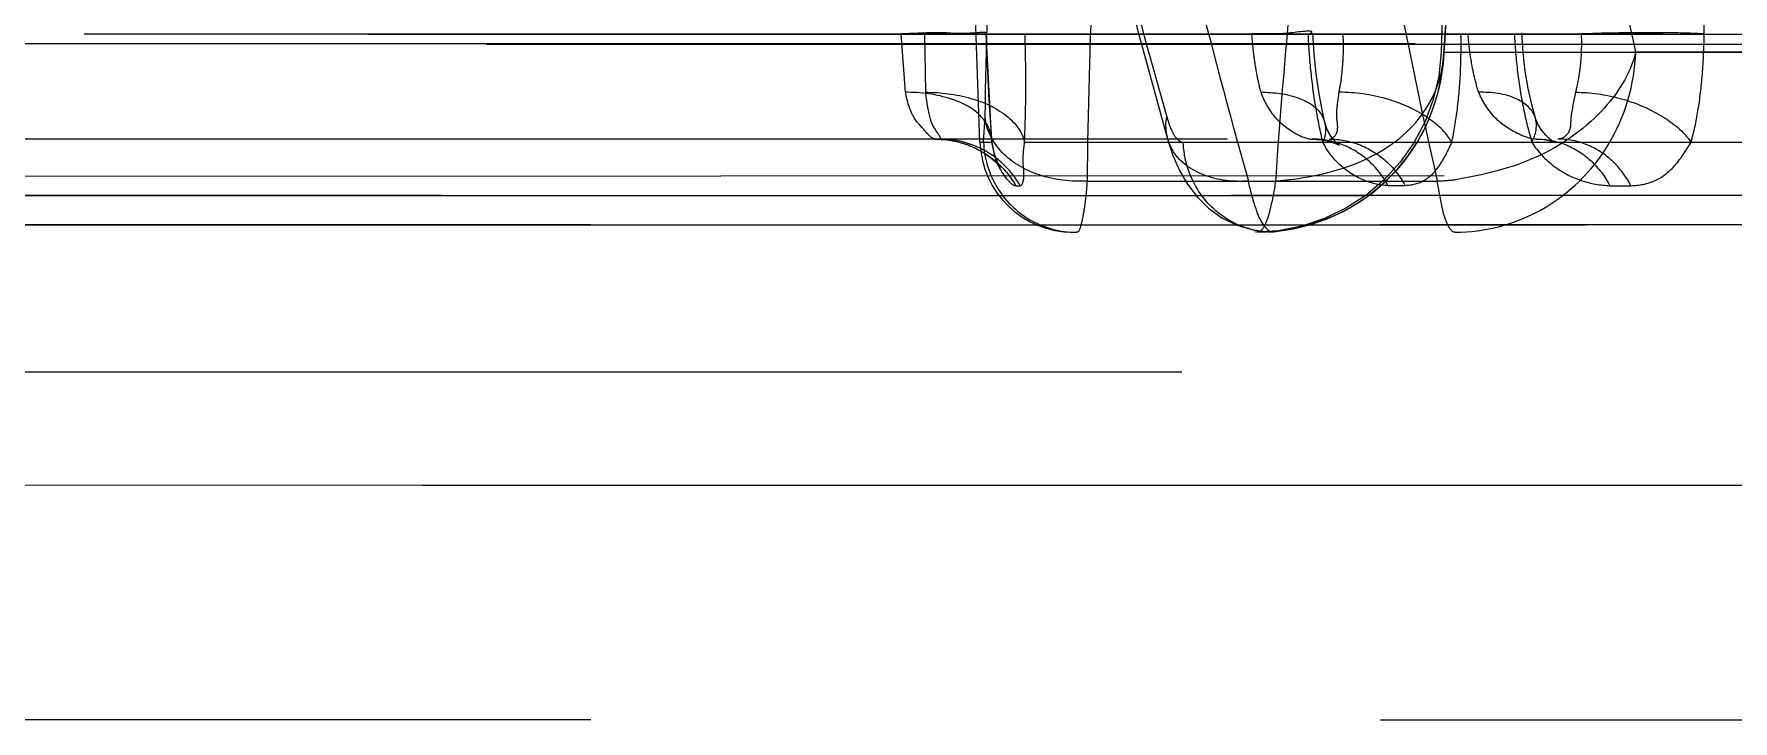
# Model space of a CAD drawing. Header units: millimetres. Extents: x 3819 to 4365, y -2661 to -1889.
# Drawn here: x 4165.818 to 4167.185, y -2173.023 to -2172.47 of the extents above; entities that cross this region are included whole.
import ezdxf

# ---------------------------------------------------------------- set-up
doc = ezdxf.new("R2010")
doc.units = ezdxf.units.MM
doc.header["$LTSCALE"] = 0.1
doc.linetypes.add('HIDDENX2', pattern=[19.05, 12.7, -6.35])
doc.layers.add('HIDDEN', color=8, linetype='HIDDENX2')

msp = doc.modelspace()

# ---------------------------------------------------------------- linework, layer by layer
at = {"layer": 'HIDDEN'}
for p, q in [((4166.977, -2171.7244), (4166.9505, -2172.4848)), ((4166.5795, -2172.5572), (4166.5643, -2172.1196)), ((4167.1622, -2172.4701), (4167.1565, -2172.1176)), ((4148.7139, -2172.4701), (4170.6678, -2172.4701)), ((4148.9427, -2172.4702), (4169.3362, -2172.4702)), ((4166.5195, -2172.517), (4166.516, -2172.4701)), ((4166.5348, -2172.4701), (4166.5356, -2172.517)), ((4166.589, -2172.5572), (4166.5844, -2172.4701)), ((4195.5047, -2172.4781), (4148.4585, -2172.4781)), ((4150.9429, -2172.4782), (4187.1331, -2172.4782)), ((4166.9528, -2172.4848), (4167.5939, -2172.4848)), ((4167.3442, -2172.4848), (4167.107, -2172.4847)), ((4166.5824, -2172.5572), (4166.5837, -2172.5366)), ((4170.5888, -2172.5546), (4148.6996, -2172.5546)), ((4166.5795, -2172.5572), (4166.589, -2172.5572)), ((4166.6154, -2172.5572), (4167.4714, -2172.5572)), ((4163.778, -2172.5851), (4169.1732, -2172.5833)), ((4166.6084, -2172.5921), (4166.6118, -2172.5921)), ((4166.6657, -2172.5884), (4166.9475, -2172.5884)), ((4166.9216, -2172.5921), (4166.9079, -2172.5921)), ((4167.0863, -2172.5921), (4167.1032, -2172.5921)), ((4171.8615, -2172.5999), (4161.9889, -2172.5999)), ((4163.7135, -2172.6), (4171.8617, -2172.6001)), ((4171.9815, -2172.6236), (4161.9873, -2172.6236)), ((4161.9874, -2172.6236), (4171.9809, -2172.6236)), ((4170.4413, -2172.6296), (4166.6545, -2172.6296)), ((4181.9819, -2172.7421), (4161.9814, -2172.7421)), ((4166.131, -2172.8331), (4163.1721, -2172.833)), ((4166.457, -2172.8332), (4166.131, -2172.8331)), ((4166.5064, -2172.8332), (4166.457, -2172.8332)), ((4166.5275, -2172.8332), (4166.5064, -2172.8332)), ((4166.6476, -2172.8332), (4166.5275, -2172.8332)), ((4166.7534, -2172.8332), (4166.6476, -2172.8332)), ((4167.3571, -2172.8332), (4166.7534, -2172.8332)), ((4171.9815, -2173.0226), (4163.3776, -2173.0213))]:
    msp.add_line(p, q, dxfattribs=at)
for points in [[(4166.9525, -2172.4895), (4166.9544, -2172.4626), (4166.9564, -2172.4357), (4166.9586, -2172.4087), (4166.961, -2172.3817), (4166.9635, -2172.3547), (4166.9662, -2172.3276)], [(4166.6854, -2172.3848), (4166.6925, -2172.4131), (4166.6998, -2172.4414), (4166.7072, -2172.4697), (4166.7148, -2172.4979), (4166.7226, -2172.5262), (4166.7305, -2172.5544)], [(4166.589, -2172.5541), (4166.5879, -2172.5393), (4166.5869, -2172.5232), (4166.586, -2172.5061), (4166.5852, -2172.4882), (4166.5845, -2172.4699)], [(4166.8571, -2172.5414), (4166.8545, -2172.5298), (4166.8521, -2172.5166), (4166.85, -2172.5019), (4166.8484, -2172.4861), (4166.8474, -2172.4694)], [(4167.0264, -2172.5377), (4167.0234, -2172.5267), (4167.0206, -2172.514), (4167.0183, -2172.5001), (4167.0166, -2172.4851), (4167.0155, -2172.4693)], [(4166.9505, -2172.4848), (4166.9486, -2172.504), (4166.9442, -2172.5227), (4166.9376, -2172.5406), (4166.9286, -2172.5576), (4166.9177, -2172.5733), (4166.9047, -2172.5875), (4166.8901, -2172.5999), (4166.874, -2172.6103), (4166.8568, -2172.6186), (4166.8385, -2172.6247), (4166.8196, -2172.6283), (4166.8006, -2172.6296)], [(4166.8467, -2172.5546), (4166.8544, -2172.5551), (4166.8604, -2172.5563), (4166.8647, -2172.5578), (4166.8675, -2172.5591), (4166.8685, -2172.5596), (4166.8679, -2172.5591), (4166.8663, -2172.5577), (4166.8641, -2172.5552), (4166.8619, -2172.5523), (4166.8599, -2172.549), (4166.8583, -2172.5455), (4166.8572, -2172.5419)], [(4167.0273, -2172.5546), (4167.0332, -2172.5549), (4167.0375, -2172.5558), (4167.0402, -2172.5567), (4167.0411, -2172.557), (4167.0403, -2172.5565), (4167.0379, -2172.5547), (4167.0347, -2172.5516), (4167.0315, -2172.5477), (4167.0286, -2172.5431), (4167.0266, -2172.5381)], [(4166.5436, -2172.5546), (4166.5531, -2172.5552), (4166.5618, -2172.5568), (4166.5697, -2172.5593), (4166.5768, -2172.5625), (4166.583, -2172.566), (4166.5882, -2172.5698), (4166.592, -2172.573), (4166.5943, -2172.5754), (4166.5956, -2172.5769), (4166.596, -2172.5774), (4166.5958, -2172.5771), (4166.5952, -2172.576), (4166.5943, -2172.5744), (4166.5933, -2172.5723), (4166.5922, -2172.5696), (4166.5912, -2172.5665), (4166.5903, -2172.5629), (4166.5895, -2172.5589), (4166.589, -2172.5542)], [(4166.7305, -2172.5543), (4166.7348, -2172.5677), (4166.7401, -2172.5798), (4166.7465, -2172.5909), (4166.7542, -2172.601), (4166.7634, -2172.6101), (4166.7742, -2172.6179), (4166.7862, -2172.6239), (4166.8001, -2172.628), (4166.8155, -2172.6296)]]:
    msp.add_lwpolyline(points, dxfattribs=at)
for centre, radius, start, end in [((4171.7899, -2172.8044), 4.8477, 174.2365, 176.2201), ((4172.1371, -2171.3818), 5.1496, 190.4699, 192.3677), ((4171.3017, -2172.5872), 4.7184, 177.3527, 179.3848), ((4171.7586, -2171.0942), 5.2316, 194.1071, 196.0043), ((4171.4433, -2172.6365), 4.7778, 177.4156, 179.4225), ((4171.8782, -2171.1482), 5.2828, 193.9429, 195.8201), ((4171.4871, -2172.8997), 4.6802, 174.1303, 176.1855), ((4171.8708, -2171.4724), 5.0482, 190.832, 192.7716), ((4175.0242, -2442.2879), 270.015, 91.929297, 92.233658), ((4166.8029, -2172.4796), 0.15, 270, 356.326), ((4166.6545, -2172.5546), 0.075, 182, 270), ((4166.79, -2172.2623), 0.3272, 274.7817, 277.3476), ((4166.9394, -2172.3835), 0.205, 272.2502, 276.2682)]:
    msp.add_arc(centre, radius, start, end, dxfattribs=at)
for points, knots in [([(4166.5844, -2172.4701), (4166.5864, -2172.4682), (4166.5639, -2172.4707), (4166.5518, -2172.4682), (4166.5278, -2172.4697), (4166.516, -2172.4701)], [0, 0, 0, 0, 0.119819, 0.482257, 1, 1, 1, 1]), ([(4166.6154, -2172.5572), (4166.6158, -2172.5482), (4166.6164, -2172.5294), (4166.6165, -2172.5004), (4166.6161, -2172.4803), (4166.6158, -2172.4701)], [0, 0, 0, 0, 0.310277, 0.64752, 1, 1, 1, 1]), ([(4166.798, -2172.4702), (4166.7984, -2172.4757), (4166.7995, -2172.4865), (4166.8019, -2172.5022), (4166.8041, -2172.5122), (4166.8054, -2172.517)], [0, 0, 0, 0, 0.349518, 0.686633, 1, 1, 1, 1]), ([(4166.8437, -2172.4701), (4166.8445, -2172.47), (4166.8514, -2172.4665), (4166.8156, -2172.4714), (4166.8085, -2172.4697), (4166.7981, -2172.4701)], [0, 0, 0, 0, 0.047111, 0.378439, 1, 1, 1, 1]), ([(4166.8555, -2172.5572), (4166.8533, -2172.5483), (4166.8495, -2172.5295), (4166.8456, -2172.5005), (4166.8441, -2172.4804), (4166.8437, -2172.4701)], [0, 0, 0, 0, 0.313464, 0.650285, 1, 1, 1, 1]), ([(4166.8684, -2172.517), (4166.8694, -2172.5122), (4166.871, -2172.5021), (4166.8721, -2172.4864), (4166.872, -2172.4756), (4166.8717, -2172.4701)], [0, 0, 0, 0, 0.313125, 0.648731, 1, 1, 1, 1]), ([(4166.9591, -2172.5572), (4166.9611, -2172.5484), (4166.9641, -2172.5298), (4166.9665, -2172.5006), (4166.9667, -2172.4805), (4166.9665, -2172.4701)], [0, 0, 0, 0, 0.308791, 0.644272, 1, 1, 1, 1]), ([(4166.9808, -2172.517), (4166.9792, -2172.5122), (4166.9766, -2172.5022), (4166.9738, -2172.4865), (4166.9726, -2172.4756), (4166.9722, -2172.4701)], [0, 0, 0, 0, 0.315866, 0.651518, 1, 1, 1, 1]), ([(4167.0095, -2172.4701), (4167.01, -2172.4803), (4167.0116, -2172.5005), (4167.0163, -2172.5296), (4167.0209, -2172.5483), (4167.0236, -2172.5572)], [0, 0, 0, 0, 0.347977, 0.684569, 1, 1, 1, 1]), ([(4167.0632, -2172.4701), (4167.0635, -2172.4756), (4167.0634, -2172.4864), (4167.0619, -2172.5022), (4167.0599, -2172.5122), (4167.0586, -2172.517)], [0, 0, 0, 0, 0.349699, 0.685939, 1, 1, 1, 1]), ([(4167.1622, -2172.4701), (4167.1536, -2172.4695), (4167.1331, -2172.4691), (4167.1001, -2172.4691), (4167.0756, -2172.4696), (4167.0632, -2172.4701)], [0, 0, 0, 0, 0.260268, 0.622761, 1, 1, 1, 1]), ([(4167.1516, -2172.5572), (4167.154, -2172.5489), (4167.1578, -2172.5308), (4167.1612, -2172.5016), (4167.1621, -2172.481), (4167.1622, -2172.4701)], [0, 0, 0, 0, 0.294789, 0.630416, 1, 1, 1, 1]), ([(4166.9527, -2172.4847), (4166.9518, -2172.5095), (4166.9371, -2172.5599), (4166.881, -2172.6156), (4166.8288, -2172.6296), (4166.8029, -2172.6296)], [0, 0, 0, 0, 0.326551, 0.657988, 1, 1, 1, 1]), ([(4166.8318, -2172.5868), (4166.8529, -2172.5838), (4166.8928, -2172.5744), (4166.9396, -2172.5378), (4166.9525, -2172.5016), (4166.9527, -2172.4847)], [0, 0, 0, 0, 0.372099, 0.704342, 1, 1, 1, 1]), ([(4166.9618, -2172.6296), (4166.9859, -2172.6296), (4167.0356, -2172.6164), (4167.0913, -2172.5618), (4167.1063, -2172.5106), (4167.1071, -2172.4846)], [0, 0, 0, 0, 0.321988, 0.653052, 1, 1, 1, 1]), ([(4167.1071, -2172.4846), (4167.1029, -2172.5024), (4167.0801, -2172.5373), (4167.0278, -2172.5732), (4166.9843, -2172.5837), (4166.9618, -2172.5873)], [0, 0, 0, 0, 0.294103, 0.634805, 1, 1, 1, 1]), ([(4166.589, -2172.5572), (4166.5894, -2172.5499), (4166.5812, -2172.5331), (4166.554, -2172.5198), (4166.532, -2172.5169), (4166.5195, -2172.517)], [0, 0, 0, 0, 0.248621, 0.571588, 1, 1, 1, 1]), ([(4166.5356, -2172.517), (4166.5479, -2172.5169), (4166.571, -2172.5199), (4166.6003, -2172.5325), (4166.6137, -2172.5488), (4166.6154, -2172.5572)], [0, 0, 0, 0, 0.389885, 0.727561, 1, 1, 1, 1]), ([(4166.8054, -2172.517), (4166.8159, -2172.5169), (4166.8341, -2172.5188), (4166.858, -2172.5331), (4166.8583, -2172.5507), (4166.8555, -2172.5572)], [0, 0, 0, 0, 0.416097, 0.719775, 1, 1, 1, 1]), ([(4166.9591, -2172.5572), (4166.9545, -2172.5489), (4166.9379, -2172.5342), (4166.9063, -2172.5206), (4166.8814, -2172.5169), (4166.8684, -2172.517)], [0, 0, 0, 0, 0.27757, 0.619477, 1, 1, 1, 1]), ([(4167.0236, -2172.5572), (4167.0268, -2172.5512), (4167.03, -2172.5354), (4167.0088, -2172.5183), (4166.9912, -2172.5169), (4166.9808, -2172.517)], [0, 0, 0, 0, 0.28164, 0.567652, 1, 1, 1, 1]), ([(4167.0586, -2172.517), (4167.0707, -2172.5169), (4167.0949, -2172.5205), (4167.1272, -2172.5337), (4167.1456, -2172.5484), (4167.1516, -2172.5572)], [0, 0, 0, 0, 0.347685, 0.693553, 1, 1, 1, 1]), ([(4166.5436, -2172.5546), (4166.541, -2172.5545), (4166.535, -2172.5473), (4166.5244, -2172.5372), (4166.5211, -2172.524), (4166.5195, -2172.517)], [0, 0, 0, 0, 0.170741, 0.529954, 1, 1, 1, 1]), ([(4166.5356, -2172.517), (4166.5363, -2172.5239), (4166.5387, -2172.5372), (4166.5417, -2172.545), (4166.5487, -2172.5545), (4166.5471, -2172.5546)], [0, 0, 0, 0, 0.523818, 0.881075, 1, 1, 1, 1]), ([(4166.8054, -2172.517), (4166.8082, -2172.5243), (4166.8153, -2172.5379), (4166.8312, -2172.5493), (4166.8421, -2172.5545), (4166.8468, -2172.5546)], [0, 0, 0, 0, 0.405301, 0.759631, 1, 1, 1, 1]), ([(4166.8607, -2172.5546), (4166.8631, -2172.5546), (4166.8689, -2172.5485), (4166.865, -2172.5347), (4166.8678, -2172.5238), (4166.8684, -2172.517)], [0, 0, 0, 0, 0.1778, 0.491583, 1, 1, 1, 1]), ([(4167.0273, -2172.5546), (4167.022, -2172.5545), (4167.0098, -2172.5497), (4166.9923, -2172.5382), (4166.984, -2172.5244), (4166.9808, -2172.517)], [0, 0, 0, 0, 0.255746, 0.609321, 1, 1, 1, 1]), ([(4167.0586, -2172.517), (4167.0576, -2172.5239), (4167.0543, -2172.5344), (4167.0551, -2172.5499), (4167.0475, -2172.5546), (4167.0445, -2172.5546)], [0, 0, 0, 0, 0.484989, 0.787069, 1, 1, 1, 1]), ([(4166.6657, -2172.5884), (4166.6529, -2172.5892), (4166.6278, -2172.5861), (4166.596, -2172.5687), (4166.5844, -2172.5472), (4166.5837, -2172.5366)], [0, 0, 0, 0, 0.366959, 0.697985, 1, 1, 1, 1]), ([(4166.7955, -2172.5884), (4166.7835, -2172.5892), (4166.7608, -2172.5869), (4166.7323, -2172.568), (4166.728, -2172.546), (4166.7298, -2172.5366)], [0, 0, 0, 0, 0.376093, 0.698147, 1, 1, 1, 1]), ([(4166.7298, -2172.5366), (4166.7309, -2172.5404), (4166.7331, -2172.5468), (4166.7371, -2172.5543), (4166.7413, -2172.5572), (4166.7431, -2172.5572)], [0, 0, 0, 0, 0.46411, 0.79205, 1, 1, 1, 1]), ([(4166.5436, -2172.5546), (4166.5522, -2172.5546), (4166.5696, -2172.5576), (4166.5925, -2172.5708), (4166.604, -2172.5845), (4166.6084, -2172.5921)], [0, 0, 0, 0, 0.330277, 0.662498, 1, 1, 1, 1]), ([(4166.6118, -2172.5921), (4166.6076, -2172.5846), (4166.5963, -2172.571), (4166.5734, -2172.5577), (4166.5559, -2172.5546), (4166.5472, -2172.5546)], [0, 0, 0, 0, 0.331018, 0.663269, 1, 1, 1, 1]), ([(4166.5824, -2172.5572), (4166.5828, -2172.5695), (4166.5902, -2172.5947), (4166.6182, -2172.6226), (4166.6443, -2172.6296), (4166.6573, -2172.6296)], [0, 0, 0, 0, 0.325841, 0.657644, 1, 1, 1, 1]), ([(4166.589, -2172.5572), (4166.5898, -2172.5638), (4166.593, -2172.5751), (4166.6002, -2172.5864), (4166.6059, -2172.5917), (4166.6084, -2172.5921)], [0, 0, 0, 0, 0.484896, 0.821698, 1, 1, 1, 1]), ([(4166.6118, -2172.5921), (4166.6134, -2172.5918), (4166.6156, -2172.585), (4166.6137, -2172.5743), (4166.6146, -2172.5635), (4166.6154, -2172.5572)], [0, 0, 0, 0, 0.135293, 0.459327, 1, 1, 1, 1]), ([(4166.8158, -2172.6296), (4166.8038, -2172.6296), (4166.7789, -2172.623), (4166.7511, -2172.5958), (4166.7435, -2172.5701), (4166.7431, -2172.5572)], [0, 0, 0, 0, 0.321474, 0.653099, 1, 1, 1, 1]), ([(4166.9079, -2172.5921), (4166.9039, -2172.5847), (4166.8934, -2172.5712), (4166.8718, -2172.5577), (4166.8551, -2172.5546), (4166.8468, -2172.5546)], [0, 0, 0, 0, 0.336728, 0.668287, 1, 1, 1, 1]), ([(4166.9079, -2172.5921), (4166.9015, -2172.5918), (4166.8878, -2172.5887), (4166.8689, -2172.577), (4166.859, -2172.5645), (4166.8555, -2172.5572)], [0, 0, 0, 0, 0.292852, 0.629273, 1, 1, 1, 1]), ([(4166.8606, -2172.5546), (4166.8687, -2172.5546), (4166.8852, -2172.5577), (4166.9069, -2172.571), (4166.9175, -2172.5845), (4166.9216, -2172.5921)], [0, 0, 0, 0, 0.324973, 0.656367, 1, 1, 1, 1]), ([(4166.9591, -2172.5572), (4166.9559, -2172.5637), (4166.9505, -2172.5752), (4166.9381, -2172.5894), (4166.9269, -2172.5919), (4166.9216, -2172.5921)], [0, 0, 0, 0, 0.403699, 0.705144, 1, 1, 1, 1]), ([(4167.0236, -2172.5572), (4167.0281, -2172.5646), (4167.0402, -2172.5774), (4167.0625, -2172.5889), (4167.0786, -2172.5918), (4167.0863, -2172.5921)], [0, 0, 0, 0, 0.351675, 0.688857, 1, 1, 1, 1]), ([(4167.0274, -2172.5546), (4167.0352, -2172.5546), (4167.0513, -2172.5577), (4167.0722, -2172.5711), (4167.0824, -2172.5846), (4167.0863, -2172.5921)], [0, 0, 0, 0, 0.321934, 0.652884, 1, 1, 1, 1]), ([(4167.1032, -2172.5921), (4167.0994, -2172.5847), (4167.0894, -2172.5713), (4167.0686, -2172.5578), (4167.0524, -2172.5546), (4167.0444, -2172.5546)], [0, 0, 0, 0, 0.340825, 0.671943, 1, 1, 1, 1]), ([(4167.1032, -2172.5921), (4167.1098, -2172.5919), (4167.1232, -2172.5897), (4167.14, -2172.5761), (4167.1475, -2172.5639), (4167.1516, -2172.5572)], [0, 0, 0, 0, 0.31854, 0.62411, 1, 1, 1, 1]), ([(4166.6657, -2172.5884), (4166.6652, -2172.5958), (4166.6639, -2172.6089), (4166.6616, -2172.6207), (4166.6592, -2172.6296), (4166.6573, -2172.6296)], [0, 0, 0, 0, 0.52901, 0.864597, 1, 1, 1, 1]), ([(4166.8158, -2172.6296), (4166.8129, -2172.6296), (4166.8061, -2172.623), (4166.8006, -2172.6086), (4166.7971, -2172.5959), (4166.7955, -2172.5884)], [0, 0, 0, 0, 0.183148, 0.511065, 1, 1, 1, 1]), ([(4166.8173, -2172.5884), (4166.8162, -2172.5959), (4166.8137, -2172.6086), (4166.8102, -2172.622), (4166.8052, -2172.6296), (4166.8029, -2172.6296)], [0, 0, 0, 0, 0.509328, 0.841507, 1, 1, 1, 1]), ([(4166.9618, -2172.6296), (4166.9595, -2172.6296), (4166.9545, -2172.622), (4166.951, -2172.6086), (4166.9486, -2172.5959), (4166.9475, -2172.5884)], [0, 0, 0, 0, 0.158171, 0.490401, 1, 1, 1, 1])]:
    msp.add_open_spline(points, degree=3, knots=knots, dxfattribs=at)

doc.saveas('drawing.dxf')
